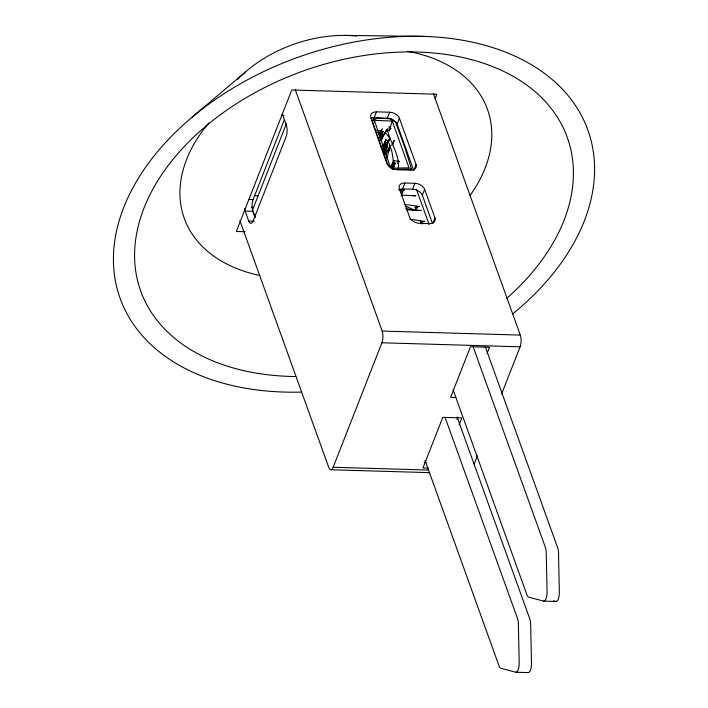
<?xml version="1.0" encoding="UTF-8"?>
<svg xmlns="http://www.w3.org/2000/svg" width="708" height="708" viewBox="0 0 708 708"><rect width="100%" height="100%" fill="white"/><g stroke="black" fill="none" stroke-linecap="round" stroke-linejoin="round"><path stroke-width="1.06" d="M391.037 128.237L389.081 130.847L389.17 126.449M405.737 208.559L415.454 210.462L415.676 207.382L419.596 206.471L404.551 204.426M420.853 223.586L420.357 220.383M398.285 168.601C400.179 154.636 389.825 142.565 387.241 129.139L380.639 139.786M378.886 135.095L379.364 133.069L382.32 128.652L379.399 136.945M386.931 158.3L390.09 146.069L388.028 141.034L390.126 138.494L385.152 132.476L380.86 140.211M387.241 129.139L386.683 131.263L387.241 129.139L381.143 138.998M384.055 151.114L386.577 143.237L383.754 149.246M384.993 153.716L387.515 145.848L384.683 151.848M380.594 138.653L382.966 131.352L379.727 138.299M383.276 148.096L385.993 139.75L382.754 146.689M389.081 130.847L392.25 121.095L374.346 120.316L374.39 122.457M392.321 167.247L394.011 162.035L391.701 166.991M398.241 163.38L398.905 161.318L393.329 160.566L391.94 151.831L390.09 146.069L385.541 154.238M384.568 151.53L388.028 141.034L383.816 148.68M392.745 144.644L394.179 140.485L391.639 145.255M388.86 151.264L389.542 149.308M393.524 167.734L395.144 163.097L392.701 167.69M384.391 151.016L388.028 141.034L384.232 148.698M384.01 150.123L386.577 143.237L384.108 149.255M384.948 152.724L387.515 145.848L384.63 152.857M398.144 163.371L398.905 161.318L398.002 163.282M380.037 139.166L382.966 131.352L380.116 138.308M383.426 146.583L385.993 139.75L383.134 146.706M388.241 151.273L388.975 149.326M391.816 167.893L394.011 162.035L391.975 166.999M391.011 166.707L393.329 160.566M401.224 195.992L402.825 191.877L402.303 189.824M254.995 217.303L252.836 211.32A8.284 3.115 -88.3 0 1 253.083 199.612L284.412 119.608M286.333 123.767L252.579 209.957L255.199 217.232M372.328 117.617L387.338 118.156A8.284 5.301 21.4 0 1 397.091 124.166L413.782 170.522L416.1 164.592L399.418 118.236A8.284 5.301 21.4 0 0 389.657 112.227L376.461 111.846L374.143 117.776A8.284 5.301 21.4 0 0 370.842 118.316M373.727 119.732L374.532 117.687L372.877 120.44M387.338 118.156L389.657 112.227M397.091 124.166L399.418 118.236M435.234 98.323L436.845 94.226L291.758 89.987L236.339 231.463L245.136 231.72M398.728 189.762A8.284 5.301 21.4 0 1 402.587 188.939L404.914 183.009L414.888 183.301A8.284 5.301 21.4 0 1 424.65 189.31L434.995 218.055L433.066 222.993M402.587 188.939L412.569 189.231L414.888 183.301M432.305 222.958L422.322 195.24L424.65 189.31M239.906 220.604L328.76 467.413A8.284 3.115 -88.3 0 0 333.167 467.262L381.922 342.778A8.284 3.115 -88.3 0 0 382.161 331.07L295.174 89.447M456.987 419.198L457.775 417.18M459.067 424.986L461.837 417.897L442.801 417.339L422.977 467.961L428.269 468.112M487.113 353.372L489.494 347.301L470.457 346.743L450.633 397.365L455.917 397.515M474.148 464.094L477.378 455.864M501.556 394.135L520.088 346.814A8.284 3.115 -88.3 0 0 520.327 335.096L433.34 93.483M388.426 151.255L389.205 149.299M398.108 163.282L398.905 161.318M383.94 150.999L388.028 141.034L384.621 148.653M393.073 167.964L395.144 163.097L392.816 167.955M381.276 140.219L385.152 132.476M385.701 154.795L390.09 146.069M388.072 142.255L390.126 138.494L383.258 148.291M410.454 170.716L411.419 168.947L404.914 147.653L395.577 122.148L389.32 118.749L377.169 118.218L371.842 120.749M383.754 148.308L386.072 144.742M387.223 142.954L390.126 138.494M192.293 117.041L245.313 72.101M420.968 222.073L424.862 221.418L409.835 219.179M400.011 190.452L404.401 190.045L399.082 189.894M377.249 132.52L380.417 132.378M392.559 169.531L411.419 168.947M412.64 195.842L415.959 195.744L401.241 195.116M416.826 210.568L421.242 210.435L406.534 209.807M414.888 207.276L417.021 207.214M344.734 35.4L423.658 36.4M281.634 115.377L283.828 115.448M400.71 191.815L402.825 191.877M255.048 195.718L258.34 195.815M248.694 199.479L253.083 199.612M251.517 207.338L253.712 207.4M244.561 208.55A8.284 3.115 -88.3 0 0 245.163 211.099L252.836 211.32M245.163 211.099L248.756 221.064L254.234 221.223M382.161 331.07L520.327 335.096M381.922 342.778L520.088 346.814M424.065 462.271L426.181 462.333M333.167 467.262L428.225 470.041M330.91 469.767L429.606 472.643M543.709 601.11L555.992 601.464M515.849 672.246L528.124 672.6M376.594 130.254L381.701 130.989M553.665 600.871L555.78 601.428A8.177 3.071 -88.3 0 0 559.355 592.286L558.515 552.815A8.177 3.071 -88.3 0 0 557.736 547.965L485.192 346.469M405.312 206.055L415.454 210.462M387.957 165.318L391.789 168.831M391.02 118.652L391.772 120.732M416.446 189.284L429.163 224.595M472.909 346.115L545.452 547.603A8.177 3.071 -88.3 0 1 546.231 552.452L547.08 591.932A8.177 3.071 -88.3 0 1 543.496 601.065L528.726 597.163A8.177 3.071 -88.3 0 1 526.938 594.879L453.076 389.719M457.129 417.047L529.867 619.102A8.177 3.071 -88.3 0 1 530.655 623.952L531.496 663.423A8.177 3.071 -88.3 0 1 527.92 672.565M445.217 417.72L517.592 618.739A8.177 3.071 -88.3 0 1 518.371 623.589L519.212 663.069A8.177 3.071 -88.3 0 1 515.636 672.202L500.857 668.299A8.177 3.071 -88.3 0 1 499.069 666.016L425.039 460.368M392.25 121.095L409.029 167.823L394.082 168.123L389.798 165.495L374.346 120.316L374.479 122.36M372.204 121.767L387.196 164.619M416.968 206.355A4.558 1.708 -88.3 0 1 416.428 210.674M422.278 221.356A4.558 1.708 -88.3 0 1 422.083 224.091M300.944 392.099A248.561 166.645 -19.8 0 1 135.502 183.107A248.561 166.645 -19.8 0 1 497.91 49.312A248.561 166.645 -19.8 0 1 512.663 313.945M407.41 51.277A161.105 108.014 -19.8 0 1 470.192 195.337M259.916 275.518A161.105 108.014 -19.8 0 1 208.745 122.997M295.74 376.532A226.693 151.981 -19.8 0 1 156.079 183.522A226.693 151.981 -19.8 0 1 482.183 62.791A226.693 151.981 -19.8 0 1 506.636 298.449M237.729 79.287A107.766 72.251 -19.8 0 1 356.62 36.046M434.995 218.055A8.284 5.301 21.4 0 1 429.402 223.613L419.428 223.321A8.284 5.301 21.4 0 1 409.666 217.321L399.321 188.567A8.284 5.301 21.4 0 1 404.914 183.009M412.569 189.231A8.284 5.301 21.4 0 1 422.322 195.24M416.1 164.592A8.284 5.301 21.4 0 1 410.507 170.15L397.312 169.761A8.284 5.301 21.4 0 1 387.55 163.76L370.868 117.404A8.284 5.301 21.4 0 1 376.461 111.846M248.756 221.064A8.284 3.115 -88.3 0 0 253.154 220.923L286.094 136.821A8.284 3.115 -88.3 0 0 286.333 125.104L282.749 115.138A8.284 3.115 -88.3 0 0 282.085 113.776"/></g></svg>
